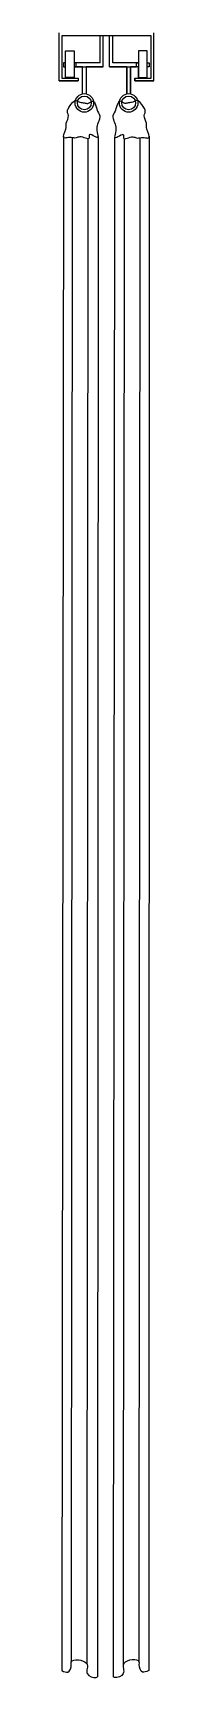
# Model space of a CAD drawing. Header units: millimetres. Extents: x 0 to 150, y -2589 to 0.
import ezdxf

# ---------------------------------------------------------------- set-up
doc = ezdxf.new("R2010")
doc.units = ezdxf.units.MM
doc.header["$MEASUREMENT"] = 0
doc.layers.get('0').update_dxf_attribs({"color": 1})

msp = doc.modelspace()

# ---------------------------------------------------------------- linework, layer by layer
at = {"color": 0, "ltscale": 5, "extrusion": (0, 0, -1)}
for p, q in [((0, -75.6), (0, 0)), ((30, -75.6), (0, -75.6)), ((37, -53.4), (23.7, -53.4)), ((23.7, -53.4), (23.7, -71.2)), ((23.7, -71.2), (30, -71.2)), ((30, -71.2), (30, -75.6)), ((37, -95.9), (37, -53.4)), ((69.8, -53.4), (43, -53.4)), ((43, -53.4), (43, -95.9)), ((107, -53.4), (79.8, -53.4)), ((107, -95.9), (107, -53.4)), ((125.8, -53.4), (113, -53.4)), ((113, -53.4), (113, -95.9)), ((120, -75.6), (120, -71.2)), ((120, -71.2), (125.8, -71.2)), ((150, -75.6), (120, -75.6)), ((125.8, -71.2), (125.8, -53.4))]:
    msp.add_line(p, q, dxfattribs=at)
at = {"color": 0, "ltscale": 5}
for p, q in [((150, -75.6), (150, 0)), ((145.6, -4.4), (4.4, -4.4)), ((4.4, -4.4), (4.4, -71.2)), ((64.8, -47), (64.8, -4.4)), ((69.8, -53.4), (69.8, -4.4)), ((79.8, -53.4), (79.8, -4.4)), ((84.8, -47), (84.8, -4.4)), ((145.6, -71.2), (145.6, -4.4)), ((10.2, -47), (7.2, -47)), ((7.2, -47), (7.2, -53.4)), ((10.2, -70.2), (10.2, -28.1)), ((10.2, -28.1), (23.7, -28.1)), ((23.7, -28.1), (23.7, -70.2)), ((27, -47), (23.7, -47)), ((64.8, -47), (27, -47)), ((27, -53.4), (27, -47)), ((125.8, -47), (84.8, -47)), ((122.5, -53.4), (122.5, -47)), ((122.5, -47), (125.8, -47)), ((139.3, -28.1), (125.8, -28.1)), ((125.8, -28.1), (125.8, -70.2)), ((139.3, -70.2), (139.3, -28.1)), ((139.3, -47), (142.4, -47)), ((142.4, -47), (142.4, -53.4)), ((0, -75.6), (30, -75.6)), ((4.4, -71.2), (30, -71.2)), ((7.2, -53.4), (10.2, -53.4)), ((23.7, -70.2), (10.2, -70.2)), ((23.7, -53.4), (27, -53.4)), ((27, -53.4), (69.8, -53.4)), ((30, -71.2), (30, -75.6)), ((37, -95.9), (37, -53.4)), ((43, -53.4), (43, -95.9)), ((79.8, -53.4), (122.5, -53.4)), ((107, -53.4), (107, -95.9)), ((113, -95.9), (113, -53.4)), ((120, -71.2), (145.6, -71.2)), ((120, -71.2), (120, -75.6)), ((120, -75.6), (150, -75.6)), ((125.8, -53.4), (122.5, -53.4)), ((125.8, -70.2), (139.3, -70.2)), ((142.4, -53.4), (139.3, -53.4)), ((7, -162.7), (4.3, -2577.2)), ((19.5, -2563.2), (21.2, -165.1)), ((44.2, -2567), (45.8, -166.7)), ((61.6, -164.4), (60.7, -2587.2)), ((87.9, -164.4), (85.4, -2587.2)), ((101.9, -2567), (103.7, -166.7)), ((126.6, -2563.2), (128.3, -165.1)), ((142.5, -162.7), (141.8, -2577.2))]:
    msp.add_line(p, q, dxfattribs=at)
for centre, radius in [((40, -110.2), 14.6), ((40, -110.2), 10.9), ((110, -110.2), 14.6), ((110, -110.2), 10.9)]:
    msp.add_circle(centre, radius, dxfattribs=at)
for points, knots in [([(63.6, -136.5), (63.6, -136.5), (63.6, -136.5), (63.6, -136.5), (65.7, -131), (59.5, -122.7), (56.7, -105.1), (49.4, -109.1), (45.3, -111.8), (39.5, -109.4), (33.2, -110.3), (24.9, -103.2), (17.7, -114), (13.3, -120.8), (13.3, -125.9), (16.4, -132.6), (10, -141.4), (12.4, -152.2), (2.9, -167.5), (14.3, -164.6), (20.4, -164.7), (26.8, -166.3), (34.8, -160.9), (49.8, -171.3), (45.3, -154.1), (64.9, -171), (57.6, -150.2), (61.1, -142.9), (63.6, -136.5)], [0, 0, 0, 0, 1.835278, 3.670556, 7.341111, 14.682223, 25.969426, 29.328329, 33.21309, 37.68712, 43.616958, 48.745894, 60.873923, 66.038543, 69.713647, 73.170756, 83.783763, 91.674972, 103.205928, 109.372101, 112.792567, 119.300362, 124.280225, 136.669425, 140.771132, 152.776603, 159.432608, 176.570694, 176.570694, 176.570694, 176.570694]), ([(85.9, -136.5), (85.9, -136.5), (85.9, -136.5), (85.9, -136.5), (83.8, -131), (90, -122.7), (92.8, -105.1), (100.2, -109.1), (104.2, -111.8), (110, -109.4), (116.3, -110.3), (124.6, -103.2), (131.9, -114), (136.2, -120.8), (136.2, -125.9), (133.1, -132.6), (139.5, -141.4), (137.1, -152.2), (146.6, -167.5), (135.2, -164.6), (129.2, -164.7), (122.8, -166.3), (114.7, -160.9), (99.7, -171.3), (104.2, -154.1), (84.6, -171), (91.9, -150.2), (88.4, -142.9), (85.9, -136.5)], [0, 0, 0, 0, 1.835278, 3.670556, 7.341111, 14.682223, 25.969426, 29.328329, 33.21309, 37.68712, 43.616958, 48.745894, 60.873923, 66.038543, 69.713647, 73.170756, 83.783763, 91.674972, 103.205928, 109.372101, 112.792567, 119.300362, 124.280225, 136.669425, 140.771132, 152.776603, 159.432608, 176.570694, 176.570694, 176.570694, 176.570694]), ([(4.3, -2577.2), (8.4, -2578.9), (15.8, -2582.9), (20, -2570.7), (17.6, -2557.4), (53.3, -2561.7), (38, -2582.7), (55.3, -2589.6), (60, -2587.6), (60.7, -2587.2)], [51.80162, 51.80162, 51.80162, 51.80162, 59.441754, 69.830235, 72.869672, 89.999661, 102.77987, 113.66008, 115.571995, 115.571995, 115.571995, 115.571995]), ([(141.8, -2577.2), (137.7, -2578.9), (130.2, -2582.9), (126.1, -2570.7), (128.5, -2557.4), (92.8, -2561.7), (108, -2582.7), (90.7, -2589.6), (86, -2587.6), (85.4, -2587.2)], [51.80162, 51.80162, 51.80162, 51.80162, 59.441754, 69.830235, 72.869672, 89.999661, 102.77987, 113.66008, 115.571995, 115.571995, 115.571995, 115.571995])]:
    msp.add_open_spline(points, degree=3, knots=knots, dxfattribs=at)

doc.saveas('drawing.dxf')
